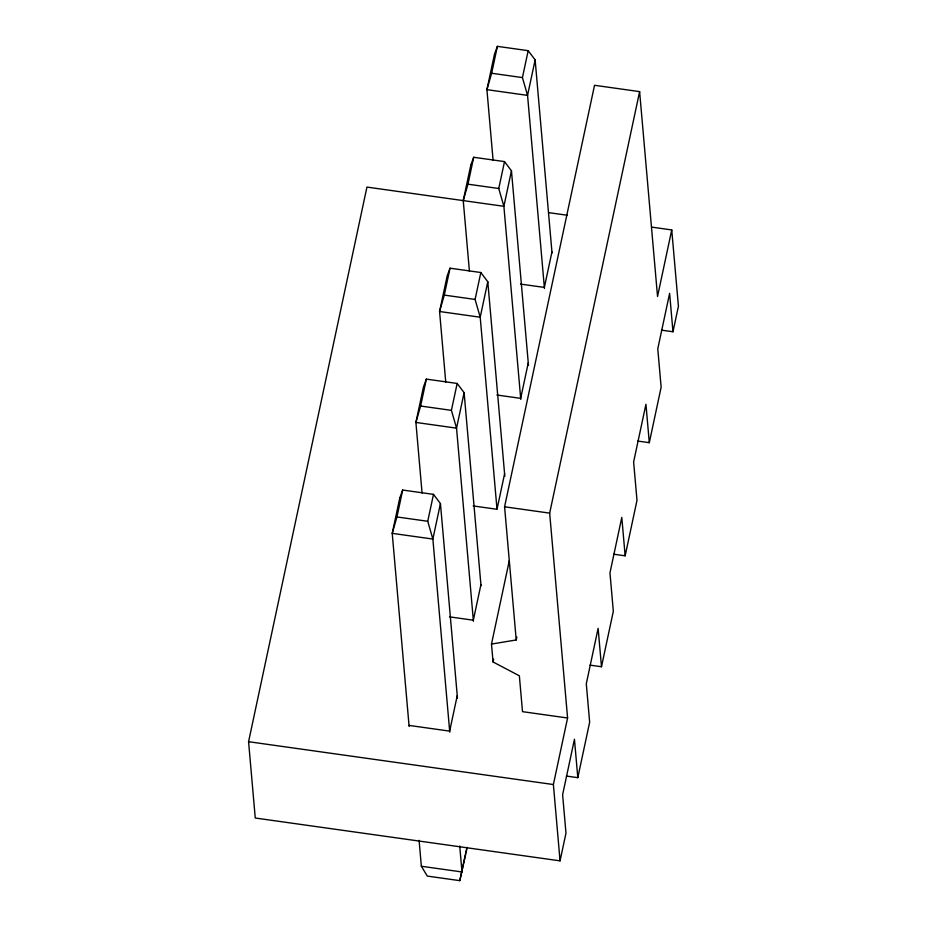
<?xml version="1.0" encoding="UTF-8"?>
<svg xmlns="http://www.w3.org/2000/svg" width="927" height="927" viewBox="0 0 927 927"><rect width="100%" height="100%" fill="white"/><g stroke="black" fill="none" stroke-linecap="round" stroke-linejoin="round"><path stroke-width="1.39" d="M566.362 776.061L577.811 777.672L574.45 739.259L562.619 794.717L565.98 833.13L560.059 860.859L255.261 818.02L248.575 741.704L366.941 187.092L503.882 206.304L520.777 399.41M457.463 698.124L440.441 503.57L433.488 494.369L402.677 490.047L399.804 497.857L392.225 533.349L409.12 726.467M469.421 271.205L463.245 200.591L470.823 165.087L473.697 157.277L504.508 161.599L511.461 170.8L528.483 365.354M449.757 732.179L432.863 539.062L392.225 533.349L396.941 516.953L402.677 490.047M422.075 493.048L415.899 422.434L420.615 406.026L426.35 379.12L457.162 383.454L464.114 392.654L481.009 585.76M445.748 382.121L439.572 311.507L444.288 295.099L450.024 268.193L480.835 272.526L487.787 281.727L504.809 476.281M463.245 200.591L467.961 184.183L473.697 157.277M493.094 160.278L486.918 89.664L491.634 73.256L497.37 46.35L528.181 50.684L535.134 59.884L552.028 252.99M440.441 503.57L432.863 539.062L427.741 521.275L433.488 494.369M473.43 621.252L456.536 428.147L451.414 410.36L457.162 383.454M496.976 508.888L480.209 317.219L475.087 299.433L480.835 272.526M511.461 170.8L503.882 206.304L498.761 188.505L504.508 161.599M544.45 288.482L527.556 95.377L522.434 77.59L528.181 50.684M464.114 392.654L456.536 428.147L415.899 422.434L423.477 386.941L426.35 379.12M487.787 281.727L480.209 317.219L439.572 311.507L447.15 276.014L450.024 268.193M535.134 59.884L527.556 95.377L486.918 89.664L494.497 54.172L497.37 46.35M457.243 695.632L449.665 731.125L409.027 725.412M480.916 584.705L473.338 620.198L449.514 616.849M504.589 473.778L497.011 509.282L473.187 505.933M528.263 362.863L520.684 398.355L496.86 395.006M551.936 251.935L544.358 287.428L520.534 284.079M560.059 860.859L553.384 784.543L567.591 717.996L522.504 711.658L519.363 675.806L493.071 661.994L491.495 644.068L516.223 639.954L504.578 506.791L594.531 85.284L639.618 91.622L657.544 296.489L671.739 229.931L651.716 227.115M491.495 644.068L509.305 560.615M493.071 661.994L493.674 659.167M419.085 840.314L421.356 866.258L427.289 876.085L459.804 880.65L465.574 853.605M467.231 847.394L459.804 880.65M516.223 639.954L516.826 637.127M567.591 717.996L549.665 513.129L639.618 91.622M577.811 777.672L589.653 722.203L586.293 683.79L598.124 628.332L601.484 666.745L590.035 665.134M601.484 666.745L613.326 611.287L609.966 572.874L621.797 517.405L625.157 555.818L613.709 554.207M625.157 555.818L636.988 500.36L633.628 461.947L645.945 404.265L649.306 442.677L637.857 441.067M649.306 442.677L661.136 387.219L657.776 348.807L669.618 293.349L672.979 331.762L661.53 330.151M672.979 331.762L678.425 306.246L671.739 229.931M465.864 852.249L466.478 849.619M491.634 73.256L522.434 77.59M467.961 184.183L498.761 188.505M548.68 212.631L567.278 215.249M444.288 295.099L475.087 299.433M420.615 406.026L451.414 410.36M504.578 506.791L549.665 513.129M396.941 516.953L427.741 521.275M248.575 741.704L553.384 784.543M421.356 866.258L461.994 871.971L459.722 846.027M470.823 165.087L471.067 167.972M399.804 497.857L400.058 500.742"/></g></svg>
